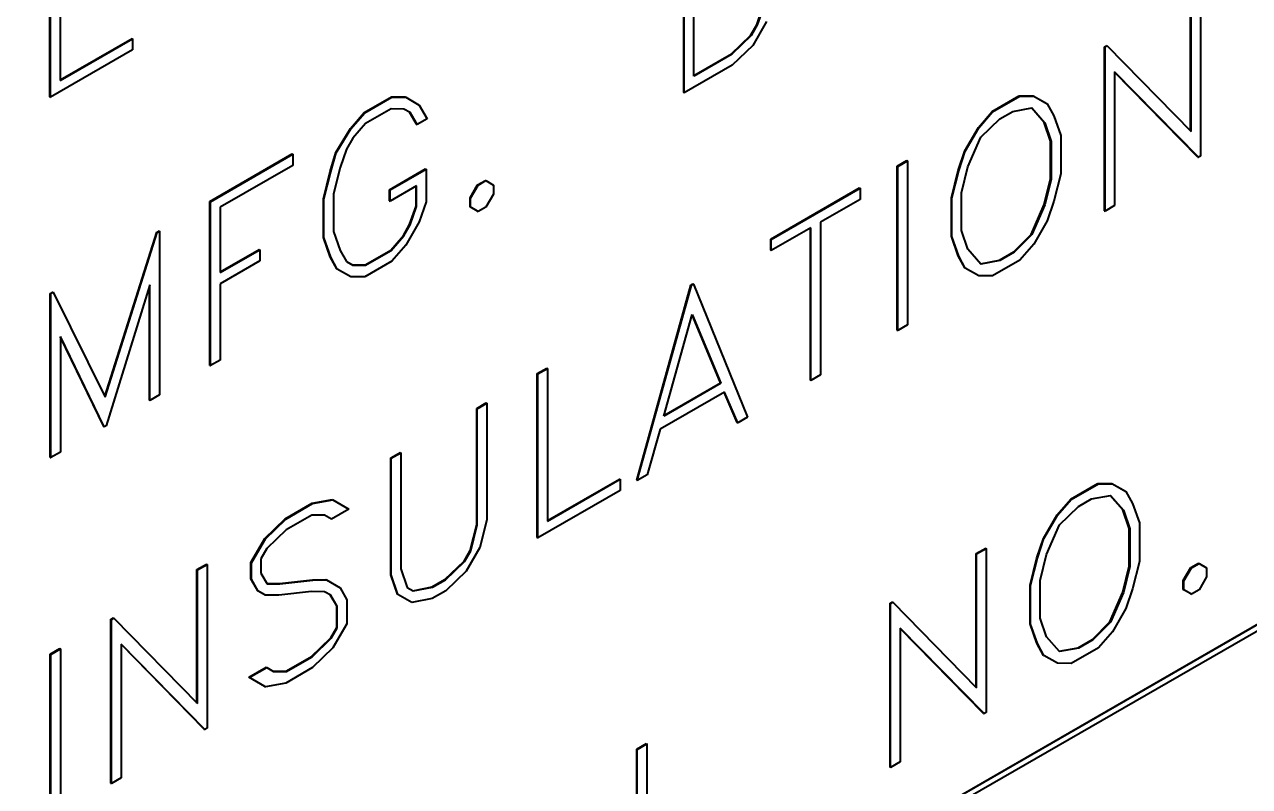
# Model space of a CAD drawing. Header units: millimetres. Extents: x 0 to 5887, y 0 to 4158.
# Drawn here: x 5437.28 to 5445.79, y 3202.75 to 3208.05 of the extents above; entities that cross this region are included whole.
import ezdxf

# ---------------------------------------------------------------- set-up
doc = ezdxf.new("R2010")
doc.units = ezdxf.units.MM
doc.header["$LTSCALE"] = 7
doc.layers.add('가시적인 것(ISO)', color=3, linetype='Continuous', lineweight=40)

msp = doc.modelspace()

# ---------------------------------------------------------------- linework, layer by layer
at = {"layer": '가시적인 것(ISO)'}
for p, q in [((5437.2771, 3198.9416), (5461.2426, 3212.7424)), ((5461.2461, 3212.7404), (5437.2806, 3198.9395)), ((5437.316, 3198.919), (5461.2108, 3212.6791)), ((5437.4537, 3207.5433), (5437.4537, 3208.6808)), ((5437.4572, 3207.5413), (5437.4572, 3208.6788)), ((5441.8609, 3207.574), (5441.8609, 3208.7138)), ((5441.8644, 3207.5719), (5441.8644, 3208.7118)), ((5441.9314, 3207.6879), (5441.9314, 3208.6729)), ((5445.4548, 3208.272), (5445.4548, 3207.1322)), ((5442.368, 3208.0452), (5442.4139, 3208.1745)), ((5442.4174, 3208.1724), (5442.3716, 3208.0432)), ((5445.3843, 3207.3072), (5445.3843, 3208.2355)), ((5445.3878, 3207.3036), (5445.3878, 3208.2335)), ((5437.524, 3208.1099), (5437.524, 3207.657)), ((5442.3258, 3207.9711), (5442.368, 3208.0452)), ((5442.3716, 3208.0432), (5442.3294, 3207.969)), ((5442.4367, 3208.0669), (5442.3404, 3207.9012)), ((5442.368, 3208.0452), (5442.3716, 3208.0432)), ((5437.524, 3207.6611), (5438.0248, 3207.9494)), ((5437.524, 3207.657), (5438.0283, 3207.9474)), ((5438.0248, 3207.9494), (5438.0283, 3207.9474)), ((5438.0283, 3207.9474), (5438.0283, 3207.8702)), ((5442.1919, 3207.842), (5442.3258, 3207.9711)), ((5442.3294, 3207.969), (5442.1955, 3207.84)), ((5442.3258, 3207.9711), (5442.3294, 3207.969)), ((5438.0283, 3207.8702), (5437.4572, 3207.5413)), ((5441.9314, 3207.692), (5442.1919, 3207.842)), ((5442.1955, 3207.84), (5441.9314, 3207.6879)), ((5442.1919, 3207.842), (5442.1955, 3207.84)), ((5442.3404, 3207.9012), (5442.1982, 3207.7642)), ((5444.7864, 3207.8912), (5444.802, 3207.9002)), ((5444.7864, 3207.8912), (5444.7899, 3207.8892)), ((5444.7864, 3206.7514), (5444.7864, 3207.8912)), ((5444.7899, 3207.8892), (5444.8055, 3207.8981)), ((5444.7899, 3206.7493), (5444.7899, 3207.8892)), ((5444.802, 3207.9002), (5444.8055, 3207.8981)), ((5444.8055, 3207.8981), (5445.3878, 3207.3036)), ((5442.1982, 3207.7642), (5441.8644, 3207.5719)), ((5444.8569, 3207.7178), (5444.8569, 3206.7879)), ((5445.4392, 3207.1232), (5444.8569, 3207.7178)), ((5445.4357, 3207.1253), (5444.8569, 3207.7162)), ((5441.8609, 3207.574), (5441.8644, 3207.5719)), ((5437.4537, 3207.5433), (5437.4572, 3207.5413)), ((5439.6388, 3207.4342), (5439.8277, 3207.543)), ((5439.6423, 3207.4322), (5439.8312, 3207.541)), ((5439.8277, 3207.543), (5439.924, 3207.5433)), ((5439.8277, 3207.543), (5439.8312, 3207.541)), ((5439.8312, 3207.541), (5439.9275, 3207.5413)), ((5439.924, 3207.5433), (5439.9275, 3207.5413)), ((5439.9275, 3207.5413), (5440.022, 3207.4865)), ((5440.022, 3207.4865), (5440.0761, 3207.3914)), ((5444.005, 3207.4412), (5444.1939, 3207.55)), ((5444.0086, 3207.4392), (5444.1975, 3207.548)), ((5444.1939, 3207.55), (5444.2902, 3207.5504)), ((5444.1939, 3207.55), (5444.1975, 3207.548)), ((5444.1975, 3207.548), (5444.2938, 3207.5483)), ((5444.2902, 3207.5504), (5444.3847, 3207.4966)), ((5444.2902, 3207.5504), (5444.2938, 3207.5483)), ((5444.2938, 3207.5483), (5444.3882, 3207.4946)), ((5444.3847, 3207.4966), (5444.3882, 3207.4946)), ((5444.3882, 3207.4946), (5444.4341, 3207.4107)), ((5439.5434, 3207.3241), (5439.6388, 3207.4342)), ((5439.5469, 3207.3221), (5439.6423, 3207.4322)), ((5439.6388, 3207.4342), (5439.6423, 3207.4322)), ((5439.8267, 3207.4609), (5439.6478, 3207.3579)), ((5439.9138, 3207.4591), (5439.8267, 3207.4609)), ((5439.9578, 3207.4346), (5439.9138, 3207.4591)), ((5440.0029, 3207.3533), (5439.9543, 3207.4366)), ((5440.0064, 3207.3513), (5439.9578, 3207.4346)), ((5443.9096, 3207.3312), (5444.005, 3207.4412)), ((5443.9132, 3207.3291), (5444.0086, 3207.4392)), ((5444.005, 3207.4412), (5444.0086, 3207.4392)), ((5444.059, 3207.3909), (5444.1479, 3207.4421)), ((5444.1479, 3207.4421), (5444.2809, 3207.4667)), ((5444.3673, 3207.3657), (5444.2794, 3207.4664)), ((5444.2809, 3207.4667), (5444.3708, 3207.3636)), ((5444.4341, 3207.4107), (5444.4818, 3207.2759)), ((5439.4407, 3207.1568), (5439.5434, 3207.3241)), ((5439.4442, 3207.1548), (5439.5469, 3207.3221)), ((5439.5434, 3207.3241), (5439.5469, 3207.3221)), ((5439.6478, 3207.3579), (5439.5598, 3207.2553)), ((5440.0029, 3207.3533), (5440.0064, 3207.3513)), ((5440.0761, 3207.3914), (5440.0064, 3207.3513)), ((5443.8143, 3207.1681), (5443.9096, 3207.3312)), ((5443.8178, 3207.1661), (5443.9132, 3207.3291)), ((5443.9096, 3207.3312), (5443.9132, 3207.3291)), ((5443.926, 3207.2623), (5444.059, 3207.3909)), ((5444.4113, 3207.2362), (5444.3673, 3207.3657)), ((5444.3673, 3207.3657), (5444.3708, 3207.3636)), ((5444.3708, 3207.3636), (5444.4148, 3207.2342)), ((5439.5598, 3207.2553), (5439.5167, 3207.1806)), ((5443.8371, 3207.0563), (5443.926, 3207.2623)), ((5444.4113, 3206.9743), (5444.4113, 3207.2362)), ((5444.4113, 3207.2362), (5444.4148, 3207.2342)), ((5444.4148, 3207.2342), (5444.4148, 3206.9723)), ((5444.4818, 3207.2759), (5444.4818, 3207.0077)), ((5438.5667, 3206.8168), (5439.139, 3207.1464)), ((5438.5703, 3206.8148), (5439.1425, 3207.1443)), ((5439.139, 3207.1464), (5439.1425, 3207.1443)), ((5439.1425, 3207.1443), (5439.1425, 3207.0669)), ((5439.4031, 3207.0249), (5439.4407, 3207.1568)), ((5439.4066, 3207.0229), (5439.4442, 3207.1548)), ((5439.4407, 3207.1568), (5439.4442, 3207.1548)), ((5439.5167, 3207.1806), (5439.4708, 3207.0514)), ((5443.7693, 3207.032), (5443.8143, 3207.1681)), ((5443.7729, 3207.0299), (5443.8178, 3207.1661)), ((5443.8143, 3207.1681), (5443.8178, 3207.1661)), ((5439.1425, 3207.0669), (5438.6372, 3206.7759)), ((5443.3456, 3207.0615), (5443.4126, 3207.1001)), ((5443.3456, 3207.0615), (5443.3492, 3207.0595)), ((5443.3456, 3205.9217), (5443.3456, 3207.0615)), ((5443.3492, 3207.0595), (5443.4161, 3207.098)), ((5443.3492, 3205.9197), (5443.3492, 3207.0595)), ((5443.4126, 3207.1001), (5443.4161, 3207.098)), ((5443.4161, 3207.098), (5443.4161, 3205.9582)), ((5443.7921, 3206.8756), (5443.8371, 3207.0563)), ((5445.4357, 3207.1253), (5445.4392, 3207.1232)), ((5445.4548, 3207.1322), (5445.4392, 3207.1232)), ((5439.3554, 3206.8352), (5439.4031, 3207.0249)), ((5439.3589, 3206.8332), (5439.4066, 3207.0229)), ((5439.4031, 3207.0249), (5439.4066, 3207.0229)), ((5439.4708, 3207.0514), (5439.4259, 3206.8686)), ((5439.8149, 3206.8983), (5440.0661, 3207.043)), ((5439.8184, 3206.8963), (5440.0697, 3207.041)), ((5440.0661, 3207.043), (5440.0697, 3207.041)), ((5440.0697, 3207.041), (5440.0697, 3206.813)), ((5443.7216, 3206.8423), (5443.7693, 3207.032)), ((5443.7252, 3206.8402), (5443.7729, 3207.0299)), ((5443.7693, 3207.032), (5443.7729, 3207.0299)), ((5444.3673, 3206.7942), (5444.4113, 3206.9743)), ((5444.4148, 3206.9723), (5444.3708, 3206.7921)), ((5444.4113, 3206.9743), (5444.4148, 3206.9723)), ((5444.4818, 3207.0077), (5444.4341, 3206.818)), ((5439.8149, 3206.8983), (5439.8184, 3206.8963)), ((5439.8149, 3206.8209), (5439.8149, 3206.8983)), ((5440.0027, 3206.9251), (5439.8184, 3206.8189)), ((5439.8184, 3206.8189), (5439.8184, 3206.8963)), ((5439.9992, 3206.7829), (5439.9992, 3206.923)), ((5440.0027, 3206.7809), (5440.0027, 3206.9251)), ((5440.3752, 3206.8414), (5440.4275, 3206.932)), ((5440.3787, 3206.8394), (5440.431, 3206.9299)), ((5440.4275, 3206.932), (5440.4816, 3206.9631)), ((5440.4275, 3206.932), (5440.431, 3206.9299)), ((5440.431, 3206.9299), (5440.4851, 3206.9611)), ((5440.4816, 3206.9631), (5440.4851, 3206.9611)), ((5440.4851, 3206.9611), (5440.5374, 3206.9308)), ((5440.5374, 3206.9308), (5440.5374, 3206.8682)), ((5442.4662, 3206.5551), (5443.0833, 3206.9105)), ((5442.4697, 3206.553), (5443.0869, 3206.9085)), ((5443.0833, 3206.9105), (5443.0869, 3206.9085)), ((5443.0869, 3206.9085), (5443.0869, 3206.8311)), ((5438.5667, 3206.8168), (5438.5703, 3206.8148)), ((5438.5667, 3205.677), (5438.5667, 3206.8168)), ((5438.5703, 3205.675), (5438.5703, 3206.8148)), ((5439.3554, 3206.8352), (5439.3589, 3206.8332)), ((5439.3554, 3206.567), (5439.3554, 3206.8352)), ((5439.3589, 3206.5649), (5439.3589, 3206.8332)), ((5439.4259, 3206.8686), (5439.4259, 3206.6067)), ((5439.8149, 3206.8209), (5439.8184, 3206.8189)), ((5440.0697, 3206.813), (5440.022, 3206.6753)), ((5440.3752, 3206.8414), (5440.3787, 3206.8394)), ((5440.3752, 3206.7789), (5440.3752, 3206.8414)), ((5440.3787, 3206.7768), (5440.3787, 3206.8394)), ((5440.5374, 3206.8682), (5440.4851, 3206.7777)), ((5443.0869, 3206.8311), (5442.8118, 3206.6726)), ((5443.7216, 3206.8423), (5443.7252, 3206.8402)), ((5443.7216, 3206.574), (5443.7216, 3206.8423)), ((5443.7252, 3206.572), (5443.7252, 3206.8402)), ((5443.7921, 3206.6137), (5443.7921, 3206.8756)), ((5444.4341, 3206.818), (5444.3882, 3206.6813)), ((5438.6372, 3206.7759), (5438.6372, 3206.3221)), ((5439.9543, 3206.6563), (5439.9992, 3206.7829)), ((5439.9578, 3206.6542), (5440.0027, 3206.7809)), ((5439.9992, 3206.7829), (5440.0027, 3206.7809)), ((5440.3752, 3206.7789), (5440.3787, 3206.7768)), ((5440.4275, 3206.7485), (5440.3752, 3206.7789)), ((5440.431, 3206.7465), (5440.3787, 3206.7768)), ((5440.4275, 3206.7485), (5440.431, 3206.7465)), ((5440.4851, 3206.7777), (5440.431, 3206.7465)), ((5444.2774, 3206.5876), (5444.3673, 3206.7942)), ((5444.3708, 3206.7921), (5444.2809, 3206.5856)), ((5444.3673, 3206.7942), (5444.3708, 3206.7921)), ((5444.7864, 3206.7514), (5444.7899, 3206.7493)), ((5444.8569, 3206.7879), (5444.7899, 3206.7493)), ((5439.9112, 3206.5806), (5439.9543, 3206.6563)), ((5439.9147, 3206.5785), (5439.9578, 3206.6542)), ((5440.022, 3206.6753), (5439.9275, 3206.5117)), ((5439.9543, 3206.6563), (5439.9578, 3206.6542)), ((5442.7448, 3206.6341), (5442.4697, 3206.4756)), ((5442.7413, 3205.5737), (5442.7413, 3206.632)), ((5442.7448, 3205.5716), (5442.7448, 3206.6341)), ((5442.8118, 3206.6726), (5442.8118, 3205.6102)), ((5444.3882, 3206.6813), (5444.2938, 3206.5187)), ((5437.8359, 3205.4601), (5438.1962, 3206.6035)), ((5437.8384, 3205.455), (5438.1998, 3206.6014)), ((5438.1962, 3206.6035), (5438.2127, 3206.613)), ((5438.1962, 3206.6035), (5438.1998, 3206.6014)), ((5438.1998, 3206.6014), (5438.2163, 3206.6109)), ((5438.2127, 3206.613), (5438.2163, 3206.6109)), ((5438.2163, 3206.6109), (5438.2163, 3205.4711)), ((5439.3554, 3206.567), (5439.3589, 3206.5649)), ((5439.4031, 3206.4322), (5439.3554, 3206.567)), ((5439.4066, 3206.4302), (5439.3589, 3206.5649)), ((5439.4259, 3206.6067), (5439.4708, 3206.4756)), ((5439.8231, 3206.4779), (5439.9112, 3206.5806)), ((5439.8267, 3206.4759), (5439.9147, 3206.5785)), ((5439.9112, 3206.5806), (5439.9147, 3206.5785)), ((5442.4662, 3206.5551), (5442.4697, 3206.553)), ((5442.4662, 3206.4777), (5442.4662, 3206.5551)), ((5442.4697, 3206.4756), (5442.4697, 3206.553)), ((5443.7216, 3206.574), (5443.7252, 3206.572)), ((5443.7693, 3206.4392), (5443.7216, 3206.574)), ((5443.7729, 3206.4372), (5443.7252, 3206.572)), ((5443.8371, 3206.4848), (5443.7921, 3206.6137)), ((5444.1554, 3206.4654), (5444.2774, 3206.5876)), ((5444.2809, 3206.5856), (5444.159, 3206.4634)), ((5444.2774, 3206.5876), (5444.2809, 3206.5856)), ((5438.6372, 3206.3262), (5438.9088, 3206.4826)), ((5438.6372, 3206.3221), (5438.9123, 3206.4806)), ((5438.9088, 3206.4826), (5438.9123, 3206.4806)), ((5438.9123, 3206.4806), (5438.9123, 3206.4032)), ((5439.4708, 3206.4756), (5439.5167, 3206.3992)), ((5439.6452, 3206.3755), (5439.8231, 3206.4779)), ((5439.6487, 3206.3734), (5439.8267, 3206.4759)), ((5439.8231, 3206.4779), (5439.8267, 3206.4759)), ((5439.9275, 3206.5117), (5439.8322, 3206.4016)), ((5442.4662, 3206.4777), (5442.4697, 3206.4756)), ((5443.926, 3206.3812), (5443.8371, 3206.4848)), ((5444.0555, 3206.4079), (5444.1554, 3206.4654)), ((5444.159, 3206.4634), (5444.059, 3206.4058)), ((5444.1554, 3206.4654), (5444.159, 3206.4634)), ((5444.2938, 3206.5187), (5444.1975, 3206.4082)), ((5438.9123, 3206.4032), (5438.6372, 3206.2447)), ((5439.4031, 3206.4322), (5439.4066, 3206.4302)), ((5439.448, 3206.3478), (5439.4031, 3206.4322)), ((5439.4516, 3206.3458), (5439.4066, 3206.4302)), ((5439.5167, 3206.3992), (5439.5598, 3206.3741)), ((5439.5563, 3206.3762), (5439.6452, 3206.3755)), ((5439.5598, 3206.3741), (5439.6487, 3206.3734)), ((5439.8322, 3206.4016), (5439.6423, 3206.2923)), ((5439.6452, 3206.3755), (5439.6487, 3206.3734)), ((5443.7693, 3206.4392), (5443.7729, 3206.4372)), ((5443.8143, 3206.3548), (5443.7693, 3206.4392)), ((5443.8178, 3206.3528), (5443.7729, 3206.4372)), ((5443.924, 3206.3835), (5444.0555, 3206.4079)), ((5444.059, 3206.4058), (5443.926, 3206.3812)), ((5444.1975, 3206.4082), (5444.0086, 3206.2994)), ((5444.0555, 3206.4079), (5444.059, 3206.4058)), ((5439.448, 3206.3478), (5439.4516, 3206.3458)), ((5439.5469, 3206.2925), (5439.4516, 3206.3458)), ((5439.6423, 3206.2923), (5439.5469, 3206.2925)), ((5443.8143, 3206.3548), (5443.8178, 3206.3528)), ((5443.9132, 3206.2996), (5443.8178, 3206.3528)), ((5444.0086, 3206.2994), (5443.9132, 3206.2996)), ((5438.1493, 3206.2363), (5437.8448, 3205.2572)), ((5438.1458, 3205.4346), (5438.1458, 3206.2249)), ((5438.1493, 3205.4326), (5438.1493, 3206.2363)), ((5438.6372, 3206.2447), (5438.6372, 3205.7135)), ((5441.5335, 3204.8781), (5441.9104, 3206.235)), ((5441.537, 3204.8761), (5441.9139, 3206.233)), ((5441.9104, 3206.235), (5441.9242, 3206.243)), ((5441.9104, 3206.235), (5441.9139, 3206.233)), ((5441.9139, 3206.233), (5441.9277, 3206.2409)), ((5441.9242, 3206.243), (5441.9277, 3206.2409)), ((5441.9277, 3206.2409), (5442.3037, 3205.3176)), ((5437.4561, 3206.1773), (5437.4726, 3206.1868)), ((5437.4561, 3206.1773), (5437.4597, 3206.1753)), ((5437.4561, 3205.0374), (5437.4561, 3206.1773)), ((5437.4597, 3206.1753), (5437.4762, 3206.1848)), ((5437.4597, 3205.0354), (5437.4597, 3206.1753)), ((5437.4726, 3206.1868), (5437.4762, 3206.1848)), ((5437.4762, 3206.1848), (5437.8384, 3205.455)), ((5441.7213, 3205.3247), (5441.9204, 3206.031)), ((5442.1158, 3205.556), (5441.9193, 3206.0272)), ((5441.9204, 3206.031), (5442.1194, 3205.5539)), ((5443.4161, 3205.9582), (5443.3492, 3205.9197)), ((5437.5266, 3205.8777), (5437.5266, 3205.074)), ((5437.8311, 3205.2493), (5437.5266, 3205.8777)), ((5437.8276, 3205.2513), (5437.5266, 3205.8724)), ((5443.3456, 3205.9217), (5443.3492, 3205.9197)), ((5438.6372, 3205.7135), (5438.5703, 3205.675)), ((5438.5667, 3205.677), (5438.5703, 3205.675)), ((5440.842, 3205.6198), (5440.9089, 3205.6583)), ((5440.842, 3205.6198), (5440.8455, 3205.6177)), ((5440.842, 3204.4799), (5440.842, 3205.6198)), ((5440.8455, 3205.6177), (5440.9125, 3205.6563)), ((5440.8455, 3204.4779), (5440.8455, 3205.6177)), ((5440.9089, 3205.6583), (5440.9125, 3205.6563)), ((5440.9125, 3205.6563), (5440.9125, 3204.5939)), ((5442.8118, 3205.6102), (5442.7448, 3205.5716)), ((5442.1194, 3205.5539), (5441.7213, 3205.3247)), ((5441.7227, 3205.3296), (5442.1158, 3205.556)), ((5442.1158, 3205.556), (5442.1194, 3205.5539)), ((5442.7413, 3205.5737), (5442.7448, 3205.5716)), ((5438.2163, 3205.4711), (5438.1493, 3205.4326)), ((5442.145, 3205.4913), (5441.6966, 3205.2331)), ((5442.2323, 3205.2806), (5442.1429, 3205.4901)), ((5442.2358, 3205.2785), (5442.145, 3205.4913)), ((5438.1458, 3205.4346), (5438.1493, 3205.4326)), ((5440.4211, 3205.3774), (5440.488, 3205.4159)), ((5440.4211, 3205.3774), (5440.4246, 3205.3753)), ((5440.4211, 3204.5705), (5440.4211, 3205.3774)), ((5440.4246, 3205.3753), (5440.4915, 3205.4139)), ((5440.4246, 3204.5684), (5440.4246, 3205.3753)), ((5440.488, 3205.4159), (5440.4915, 3205.4139)), ((5440.4915, 3205.4139), (5440.4915, 3204.6028)), ((5442.2323, 3205.2806), (5442.2358, 3205.2785)), ((5442.3037, 3205.3176), (5442.2358, 3205.2785)), ((5437.8276, 3205.2513), (5437.8311, 3205.2493)), ((5437.8448, 3205.2572), (5437.8311, 3205.2493)), ((5441.6966, 3205.2331), (5441.6058, 3204.9157)), ((5437.4561, 3205.0374), (5437.4597, 3205.0354)), ((5437.5266, 3205.074), (5437.4597, 3205.0354)), ((5439.8231, 3205.0331), (5439.8901, 3205.0716)), ((5439.8231, 3205.0331), (5439.8267, 3205.031)), ((5439.8231, 3204.2219), (5439.8231, 3205.0331)), ((5439.8267, 3205.031), (5439.8936, 3205.0696)), ((5439.8267, 3204.2199), (5439.8267, 3205.031)), ((5439.8901, 3205.0716), (5439.8936, 3205.0696)), ((5439.8936, 3205.0696), (5439.8936, 3204.2627)), ((5440.9125, 3204.5979), (5441.4143, 3204.8869)), ((5440.9125, 3204.5939), (5441.4178, 3204.8849)), ((5441.4143, 3204.8869), (5441.4178, 3204.8849)), ((5441.4178, 3204.8849), (5441.4178, 3204.8074)), ((5441.5335, 3204.8781), (5441.537, 3204.8761)), ((5441.6058, 3204.9157), (5441.537, 3204.8761)), ((5444.552, 3204.7474), (5444.741, 3204.8562)), ((5444.5556, 3204.7454), (5444.7445, 3204.8542)), ((5444.741, 3204.8562), (5444.8373, 3204.8565)), ((5444.741, 3204.8562), (5444.7445, 3204.8542)), ((5444.7445, 3204.8542), (5444.8408, 3204.8545)), ((5444.8373, 3204.8565), (5444.9317, 3204.8028)), ((5444.8373, 3204.8565), (5444.8408, 3204.8545)), ((5444.8408, 3204.8545), (5444.9353, 3204.8007)), ((5441.4178, 3204.8074), (5440.8455, 3204.4779)), ((5444.695, 3204.7483), (5444.828, 3204.7729)), ((5444.9143, 3204.6719), (5444.8264, 3204.7726)), ((5444.828, 3204.7729), (5444.9178, 3204.6698)), ((5444.9317, 3204.8028), (5444.9353, 3204.8007)), ((5444.9353, 3204.8007), (5444.9811, 3204.7169)), ((5439.0895, 3204.6106), (5439.2765, 3204.7183)), ((5439.093, 3204.6085), (5439.2801, 3204.7163)), ((5439.2765, 3204.7183), (5439.4178, 3204.7445)), ((5439.2765, 3204.7183), (5439.2801, 3204.7163)), ((5439.2801, 3204.7163), (5439.4213, 3204.7425)), ((5439.5332, 3204.6775), (5439.4121, 3204.6078)), ((5439.4178, 3204.7445), (5439.4213, 3204.7425)), ((5439.4213, 3204.7425), (5439.5332, 3204.6775)), ((5444.4567, 3204.6374), (5444.552, 3204.7474)), ((5444.4602, 3204.6353), (5444.5556, 3204.7454)), ((5444.473, 3204.5685), (5444.606, 3204.697)), ((5444.552, 3204.7474), (5444.5556, 3204.7454)), ((5444.606, 3204.697), (5444.695, 3204.7483)), ((5444.9583, 3204.5424), (5444.9143, 3204.6719)), ((5444.9143, 3204.6719), (5444.9178, 3204.6698)), ((5444.9178, 3204.6698), (5444.9619, 3204.5404)), ((5444.9811, 3204.7169), (5445.0288, 3204.5821)), ((5438.9482, 3204.4741), (5439.0895, 3204.6106)), ((5438.9518, 3204.4721), (5439.093, 3204.6085)), ((5439.0895, 3204.6106), (5439.093, 3204.6085)), ((5439.2755, 3204.6362), (5439.0957, 3204.5327)), ((5439.3635, 3204.635), (5439.2755, 3204.6362)), ((5439.4121, 3204.6078), (5439.3635, 3204.635)), ((5440.4915, 3204.6028), (5440.4439, 3204.412)), ((5444.3613, 3204.4743), (5444.4567, 3204.6374)), ((5444.3648, 3204.4723), (5444.4602, 3204.6353)), ((5444.4567, 3204.6374), (5444.4602, 3204.6353)), ((5439.0957, 3204.5327), (5438.9618, 3204.4036)), ((5440.3761, 3204.3898), (5440.4211, 3204.5705)), ((5440.3797, 3204.3878), (5440.4246, 3204.5684)), ((5440.4211, 3204.5705), (5440.4246, 3204.5684)), ((5444.3841, 3204.3625), (5444.473, 3204.5685)), ((5444.9583, 3204.2805), (5444.9583, 3204.5424)), ((5444.9583, 3204.5424), (5444.9619, 3204.5404)), ((5444.9619, 3204.5404), (5444.9619, 3204.2785)), ((5445.0288, 3204.5821), (5445.0288, 3204.3139)), ((5438.851, 3204.3068), (5438.9482, 3204.4741)), ((5438.8545, 3204.3047), (5438.9518, 3204.4721)), ((5438.9482, 3204.4741), (5438.9518, 3204.4721)), ((5440.842, 3204.4799), (5440.8455, 3204.4779)), ((5444.3164, 3204.3381), (5444.3613, 3204.4743)), ((5444.3199, 3204.3361), (5444.3648, 3204.4723)), ((5444.3613, 3204.4743), (5444.3648, 3204.4723)), ((5438.9618, 3204.4036), (5438.9206, 3204.3322)), ((5438.9206, 3204.3322), (5438.9206, 3204.2336)), ((5440.3339, 3204.3167), (5440.3761, 3204.3898)), ((5440.3375, 3204.3147), (5440.3797, 3204.3878)), ((5440.4439, 3204.412), (5440.3485, 3204.2468)), ((5440.3761, 3204.3898), (5440.3797, 3204.3878)), ((5443.8936, 3204.3682), (5443.9605, 3204.4068)), ((5443.8936, 3204.3682), (5443.8971, 3204.3662)), ((5443.8936, 3203.4399), (5443.8936, 3204.3682)), ((5443.8971, 3204.3662), (5443.9641, 3204.4048)), ((5443.8971, 3203.4363), (5443.8971, 3204.3662)), ((5443.9605, 3204.4068), (5443.9641, 3204.4048)), ((5443.9641, 3204.4048), (5443.9641, 3203.2649)), ((5444.2687, 3204.1485), (5444.3164, 3204.3381)), ((5444.2722, 3204.1464), (5444.3199, 3204.3361)), ((5444.3164, 3204.3381), (5444.3199, 3204.3361)), ((5444.3392, 3204.1818), (5444.3841, 3204.3625)), ((5438.4759, 3204.2573), (5438.5429, 3204.2958)), ((5438.4759, 3204.2573), (5438.4795, 3204.2552)), ((5438.4759, 3203.3289), (5438.4759, 3204.2573)), ((5438.4795, 3204.2552), (5438.5464, 3204.2938)), ((5438.4795, 3203.3253), (5438.4795, 3204.2552)), ((5438.5429, 3204.2958), (5438.5464, 3204.2938)), ((5438.5464, 3204.2938), (5438.5464, 3203.1539)), ((5438.851, 3204.3068), (5438.8545, 3204.3047)), ((5438.851, 3204.1923), (5438.851, 3204.3068)), ((5438.8545, 3204.1902), (5438.8545, 3204.3047)), ((5439.8936, 3204.2627), (5439.9385, 3204.1337)), ((5440.2, 3204.1877), (5440.3339, 3204.3167)), ((5440.2036, 3204.1856), (5440.3375, 3204.3147)), ((5440.3485, 3204.2468), (5440.2063, 3204.1098)), ((5440.3339, 3204.3167), (5440.3375, 3204.3147)), ((5444.9143, 3204.1004), (5444.9583, 3204.2805)), ((5444.9619, 3204.2785), (5444.9178, 3204.0983)), ((5444.9583, 3204.2805), (5444.9619, 3204.2785)), ((5445.0288, 3204.3139), (5444.9811, 3204.1242)), ((5445.3343, 3204.1811), (5445.3866, 3204.2716)), ((5445.3379, 3204.179), (5445.3901, 3204.2696)), ((5445.3866, 3204.2716), (5445.4407, 3204.3028)), ((5445.3866, 3204.2716), (5445.3901, 3204.2696)), ((5445.3901, 3204.2696), (5445.4442, 3204.3007)), ((5445.4407, 3204.3028), (5445.4442, 3204.3007)), ((5445.4442, 3204.3007), (5445.4965, 3204.2704)), ((5445.4965, 3204.2704), (5445.4965, 3204.2078)), ((5438.851, 3204.1923), (5438.8545, 3204.1902)), ((5438.8987, 3204.1095), (5438.851, 3204.1923)), ((5438.9022, 3204.1074), (5438.8545, 3204.1902)), ((5438.9206, 3204.2336), (5438.9646, 3204.1592)), ((5438.9634, 3204.1613), (5439.0491, 3204.1611)), ((5438.9646, 3204.1592), (5439.0526, 3204.159)), ((5439.0491, 3204.1611), (5439.2793, 3204.1865)), ((5439.0491, 3204.1611), (5439.0526, 3204.159)), ((5439.0526, 3204.159), (5439.2828, 3204.1845)), ((5439.2793, 3204.1865), (5439.3728, 3204.1885)), ((5439.2793, 3204.1865), (5439.2828, 3204.1845)), ((5439.2828, 3204.1845), (5439.3764, 3204.1864)), ((5439.3728, 3204.1885), (5439.3764, 3204.1864)), ((5439.3764, 3204.1864), (5439.4717, 3204.1311)), ((5439.8231, 3204.2219), (5439.8267, 3204.2199)), ((5439.8699, 3204.0856), (5439.8231, 3204.2219)), ((5439.8734, 3204.0835), (5439.8267, 3204.2199)), ((5440.1111, 3204.1364), (5440.2, 3204.1877)), ((5440.1146, 3204.1344), (5440.2036, 3204.1856)), ((5440.2, 3204.1877), (5440.2036, 3204.1856)), ((5444.3392, 3203.9199), (5444.3392, 3204.1818)), ((5445.3343, 3204.1811), (5445.3379, 3204.179)), ((5445.3343, 3204.1185), (5445.3343, 3204.1811)), ((5445.3379, 3204.1165), (5445.3379, 3204.179)), ((5445.4965, 3204.2078), (5445.4442, 3204.1173)), ((5438.8987, 3204.1095), (5438.9022, 3204.1074)), ((5438.9473, 3204.0813), (5438.8987, 3204.1095)), ((5438.9508, 3204.0792), (5438.9022, 3204.1074)), ((5438.9473, 3204.0813), (5438.9508, 3204.0792)), ((5439.0444, 3204.0801), (5438.9508, 3204.0792)), ((5439.2727, 3204.1055), (5439.0444, 3204.0801)), ((5439.3635, 3204.1037), (5439.2727, 3204.1055)), ((5439.4066, 3204.0798), (5439.3635, 3204.1037)), ((5439.448, 3204.0049), (5439.4032, 3204.0817)), ((5439.4516, 3204.0028), (5439.4066, 3204.0798)), ((5439.4717, 3204.1311), (5439.5185, 3204.0477)), ((5439.8699, 3204.0856), (5439.8734, 3204.0835)), ((5439.9697, 3204.0287), (5439.8734, 3204.0835)), ((5439.9385, 3204.1337), (5439.9798, 3204.1087)), ((5439.9764, 3204.1108), (5440.1111, 3204.1364)), ((5439.9798, 3204.1087), (5440.1146, 3204.1344)), ((5440.1111, 3204.1364), (5440.1146, 3204.1344)), ((5440.2063, 3204.1098), (5440.1119, 3204.0554)), ((5444.2687, 3204.1485), (5444.2722, 3204.1464)), ((5444.2687, 3203.8802), (5444.2687, 3204.1485)), ((5444.2722, 3203.8782), (5444.2722, 3204.1464)), ((5444.8244, 3203.8938), (5444.9143, 3204.1004)), ((5444.9178, 3204.0983), (5444.828, 3203.8918)), ((5444.9143, 3204.1004), (5444.9178, 3204.0983)), ((5444.9811, 3204.1242), (5444.9353, 3203.9875)), ((5445.3343, 3204.1185), (5445.3379, 3204.1165)), ((5445.3866, 3204.0882), (5445.3343, 3204.1185)), ((5445.3901, 3204.0861), (5445.3379, 3204.1165)), ((5445.3866, 3204.0882), (5445.3901, 3204.0861)), ((5445.4442, 3204.1173), (5445.3901, 3204.0861)), ((5439.448, 3204.0049), (5439.4516, 3204.0028)), ((5439.448, 3203.8543), (5439.448, 3204.0049)), ((5439.4516, 3203.8522), (5439.4516, 3204.0028)), ((5439.5185, 3204.0477), (5439.5185, 3203.8802)), ((5440.1119, 3204.0554), (5439.9697, 3204.0287)), ((5443.2956, 3204.0239), (5443.3112, 3204.0329)), ((5443.2956, 3204.0239), (5443.2992, 3204.0219)), ((5443.2956, 3202.8841), (5443.2956, 3204.0239)), ((5443.2992, 3204.0219), (5443.3148, 3204.0309)), ((5443.2992, 3202.882), (5443.2992, 3204.0219)), ((5443.3112, 3204.0329), (5443.3148, 3204.0309)), ((5443.3148, 3204.0309), (5443.8971, 3203.4363)), ((5444.9353, 3203.9875), (5444.8408, 3203.8249)), ((5437.878, 3203.9129), (5437.8936, 3203.9219)), ((5437.878, 3203.9129), (5437.8815, 3203.9109)), ((5437.878, 3202.7731), (5437.878, 3203.9129)), ((5437.8815, 3203.9109), (5437.8971, 3203.9199)), ((5437.8815, 3202.771), (5437.8815, 3203.9109)), ((5437.8936, 3203.9219), (5437.8971, 3203.9199)), ((5437.8971, 3203.9199), (5438.4795, 3203.3253)), ((5444.3841, 3203.791), (5444.3392, 3203.9199)), ((5439.4068, 3203.7828), (5439.448, 3203.8543)), ((5439.4103, 3203.7808), (5439.4516, 3203.8522)), ((5439.5185, 3203.8802), (5439.4213, 3203.7129)), ((5439.448, 3203.8543), (5439.4516, 3203.8522)), ((5443.3661, 3203.8505), (5443.3661, 3202.9206)), ((5443.9485, 3203.2559), (5443.3661, 3203.8505)), ((5443.9449, 3203.258), (5443.3661, 3203.8489)), ((5444.2687, 3203.8802), (5444.2722, 3203.8782)), ((5444.3164, 3203.7454), (5444.2687, 3203.8802)), ((5444.3199, 3203.7434), (5444.2722, 3203.8782)), ((5444.7024, 3203.7716), (5444.8244, 3203.8938)), ((5444.828, 3203.8918), (5444.706, 3203.7696)), ((5444.8408, 3203.8249), (5444.7445, 3203.7143)), ((5444.8244, 3203.8938), (5444.828, 3203.8918)), ((5437.9485, 3203.7395), (5437.9485, 3202.8096)), ((5438.5308, 3203.145), (5437.9485, 3203.7395)), ((5438.5273, 3203.147), (5437.9485, 3203.7379)), ((5439.2729, 3203.6537), (5439.4068, 3203.7828)), ((5439.2764, 3203.6517), (5439.4103, 3203.7808)), ((5439.4068, 3203.7828), (5439.4103, 3203.7808)), ((5444.3164, 3203.7454), (5444.3199, 3203.7434)), ((5444.3613, 3203.661), (5444.3164, 3203.7454)), ((5444.3648, 3203.659), (5444.3199, 3203.7434)), ((5444.473, 3203.6874), (5444.3841, 3203.791)), ((5444.6025, 3203.714), (5444.7024, 3203.7716)), ((5444.706, 3203.7696), (5444.606, 3203.712)), ((5444.7024, 3203.7716), (5444.706, 3203.7696)), ((5437.4561, 3203.67), (5437.5231, 3203.7085)), ((5437.4561, 3203.67), (5437.4597, 3203.668)), ((5437.4561, 3202.5302), (5437.4561, 3203.67)), ((5437.4597, 3203.668), (5437.5266, 3203.7065)), ((5437.4597, 3202.5281), (5437.4597, 3203.668)), ((5437.5231, 3203.7085), (5437.5266, 3203.7065)), ((5437.5266, 3203.7065), (5437.5266, 3202.5667)), ((5439.094, 3203.5508), (5439.2729, 3203.6537)), ((5439.0976, 3203.5487), (5439.2764, 3203.6517)), ((5439.2729, 3203.6537), (5439.2764, 3203.6517)), ((5439.4213, 3203.7129), (5439.2801, 3203.5764)), ((5444.3613, 3203.661), (5444.3648, 3203.659)), ((5444.4602, 3203.6058), (5444.3648, 3203.659)), ((5444.4711, 3203.6897), (5444.6025, 3203.714)), ((5444.606, 3203.712), (5444.473, 3203.6874)), ((5444.7445, 3203.7143), (5444.5556, 3203.6056)), ((5444.6025, 3203.714), (5444.606, 3203.712)), ((5438.8363, 3203.5095), (5438.9574, 3203.5792)), ((5438.8399, 3203.5074), (5438.9609, 3203.5771)), ((5438.9574, 3203.5792), (5439.006, 3203.552)), ((5438.9574, 3203.5792), (5438.9609, 3203.5771)), ((5438.9609, 3203.5771), (5439.0095, 3203.55)), ((5439.2801, 3203.5764), (5439.093, 3203.4687)), ((5444.5556, 3203.6056), (5444.4602, 3203.6058)), ((5438.8363, 3203.5095), (5438.8399, 3203.5074)), ((5438.9482, 3203.4445), (5438.8363, 3203.5095)), ((5438.9518, 3203.4425), (5438.8399, 3203.5074)), ((5439.006, 3203.552), (5439.094, 3203.5508)), ((5439.006, 3203.552), (5439.0095, 3203.55)), ((5439.0095, 3203.55), (5439.0976, 3203.5487)), ((5439.094, 3203.5508), (5439.0976, 3203.5487)), ((5438.9482, 3203.4445), (5438.9518, 3203.4425)), ((5439.093, 3203.4687), (5438.9518, 3203.4425)), ((5443.9449, 3203.258), (5443.9485, 3203.2559)), ((5443.9641, 3203.2649), (5443.9485, 3203.2559)), ((5438.5273, 3203.147), (5438.5308, 3203.145)), ((5438.5464, 3203.1539), (5438.5308, 3203.145)), ((5441.5339, 3203.0094), (5441.6009, 3203.048)), ((5441.5339, 3203.0094), (5441.5375, 3203.0074)), ((5441.5339, 3201.8696), (5441.5339, 3203.0094)), ((5441.5375, 3203.0074), (5441.6044, 3203.0459)), ((5441.5375, 3201.8675), (5441.5375, 3203.0074)), ((5441.6009, 3203.048), (5441.6044, 3203.0459)), ((5441.6044, 3203.0459), (5441.6044, 3201.9835)), ((5443.2956, 3202.8841), (5443.2992, 3202.882)), ((5443.3661, 3202.9206), (5443.2992, 3202.882)), ((5437.9485, 3202.8096), (5437.8815, 3202.771)), ((5437.878, 3202.7731), (5437.8815, 3202.771))]:
    msp.add_line(p, q, dxfattribs=at)

doc.saveas('drawing.dxf')
